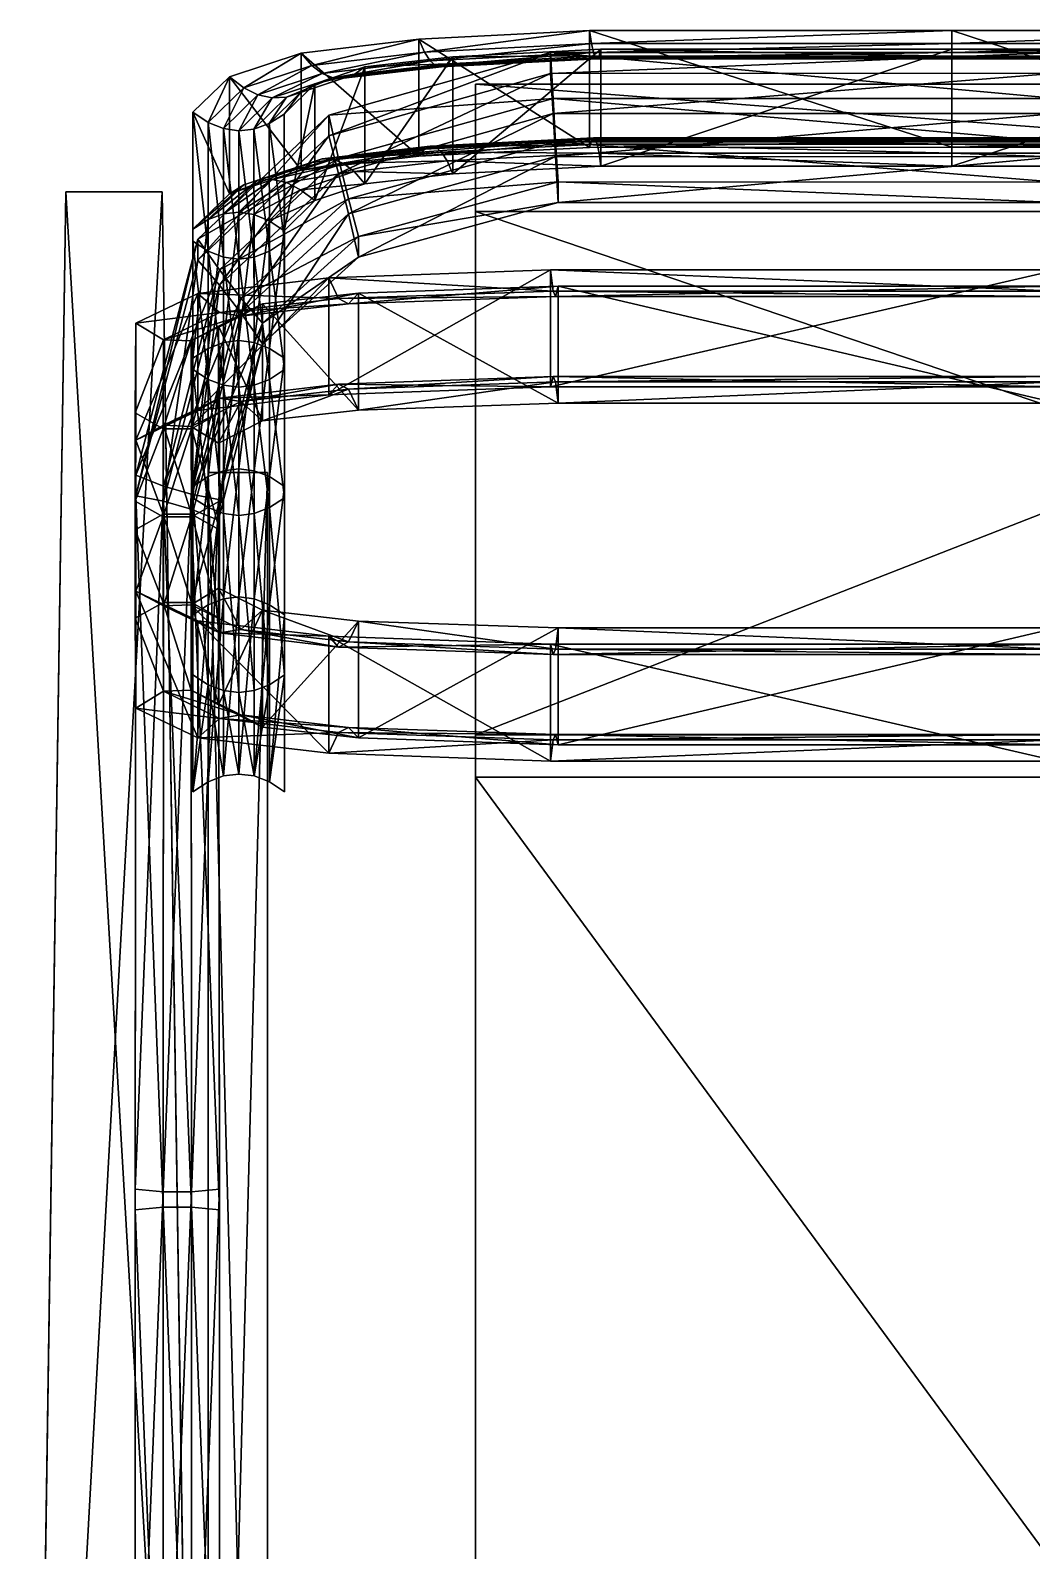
# Model space of a CAD drawing. Extents: x -0.5 to 84, y -53.4 to 26.8.
# Drawn here: x 26.74 to 34.77, y 14.65 to 26.84 of the extents above; entities that cross this region are included whole.
import ezdxf

# ---------------------------------------------------------------- set-up
doc = ezdxf.new("R2010")
doc.units = 0
doc.layers.add('DECKCHAIR', color=7, linetype='CONTINUOUS')

msp = doc.modelspace()

# ---------------------------------------------------------------- meshes
at = {"layer": 'DECKCHAIR', "color": 7}
mesh = msp.add_polyface(dxfattribs=at)
corners = [(30.954, 25.945, -24.991), (30.934, 26.292, -25.043), (29.213, 25.811, -24.971), (29.292, 25.486, -24.922), (30.914, 26.659, -24.987), (29.133, 26.157, -24.912), (30.914, 26.493, -25.78), (29.133, 25.992, -25.705), (30.934, 26.171, -25.622), (29.213, 25.69, -25.55), (30.954, 25.825, -25.57), (29.292, 25.365, -25.502), (28.777, 25.229, -3.116), (28.777, 26.166, -3.256), (29.022, 26.41, -2.088), (28.908, 26.34, -2.032), (28.565, 25.636, -1.787), (29.168, 25.804, -1.059), (29.082, 25.807, -0.969), (29.022, 25.472, -1.948), (29.423, 26.545, -1.439), (29.423, 25.608, -1.3), (29.338, 26.484, -1.341), (28.794, 26.302, -1.98), (29.253, 26.455, -1.246), (28.68, 26.296, -1.932), (29.168, 26.458, -1.157), (29.082, 26.492, -1.071), (28.565, 26.321, -1.889), (28.997, 26.557, -0.991), (28.912, 25.717, -0.776), (28.997, 25.777, -0.875), (29.901, 25.884, -0.365), (29.856, 25.828, -0.241), (29.947, 25.908, -0.484), (29.993, 25.9, -0.599), (29.253, 25.77, -1.144), (30.038, 25.861, -0.71), (29.338, 25.705, -1.224), (30.084, 25.79, -0.815), (30.13, 26.625, -1.055), (30.13, 25.688, -0.915), (30.084, 26.57, -0.931), (30.038, 26.546, -0.812), (29.993, 26.553, -0.697), (29.947, 26.593, -0.587), (29.901, 26.663, -0.481), (28.912, 26.654, -0.916), (29.856, 26.766, -0.381), (31.242, 25.953, -0.032), (31.227, 25.899, 0.099), (31.257, 25.976, -0.159), (31.272, 25.966, -0.282), (31.288, 25.925, -0.4), (31.303, 25.853, -0.513), (31.318, 26.687, -0.76), (31.303, 26.633, -0.629), (31.288, 26.61, -0.502), (31.272, 26.62, -0.379), (31.257, 26.661, -0.261), (31.242, 26.733, -0.148), (31.227, 26.837, -0.04)]
mesh.append_faces([[corners[k] for k in face] for face in [(0, 2, 3), (1, 5, 2), (4, 7, 5), (6, 9, 7), (13, 15, 14), (16, 17, 18), (19, 20, 21), (14, 22, 20), (15, 24, 22), (23, 26, 24), (25, 27, 26), (28, 29, 27), (30, 32, 33), (31, 34, 32), (18, 35, 34), (17, 37, 35), (36, 39, 37), (21, 40, 41), (20, 42, 40), (22, 43, 42), (24, 44, 43), (26, 45, 44), (27, 46, 45), (29, 48, 46), (47, 33, 48), (33, 49, 50), (48, 50, 61)]], dxfattribs={"vtx0": -1, "color": 7})
mesh.append_faces([[corners[k] for k in face] for face in [(0, 1, 2), (1, 4, 5), (4, 6, 7), (6, 8, 9), (8, 10, 11), (12, 13, 14), (19, 14, 20), (14, 15, 22), (15, 23, 24), (23, 25, 26), (30, 31, 32), (31, 18, 34), (18, 17, 35), (17, 36, 37), (36, 38, 39), (21, 20, 40), (20, 22, 42), (22, 24, 43), (24, 26, 44), (26, 27, 45), (27, 29, 46), (29, 47, 48), (47, 30, 33), (33, 32, 49), (32, 34, 51), (34, 35, 52), (35, 37, 53), (37, 39, 54), (41, 40, 55), (40, 42, 56), (42, 43, 57), (43, 44, 58), (44, 45, 59), (45, 46, 60), (46, 48, 61), (48, 33, 50)]], dxfattribs={"vtx2": -1, "color": 7})
mesh = msp.add_polyface(dxfattribs=at)
corners = [(34.979, 25.621, -24.832), (30.954, 25.945, -24.991), (30.974, 25.623, -24.833), (34.979, 25.945, -24.991), (30.934, 26.292, -25.043), (34.979, 26.292, -25.043), (34.979, 26.661, -24.987), (30.914, 26.659, -24.987), (34.979, 26.495, -25.78), (30.914, 26.493, -25.78), (30.934, 26.171, -25.622), (34.979, 26.172, -25.622), (30.954, 25.825, -25.57), (34.979, 25.824, -25.57), (30.974, 25.458, -25.626), (34.979, 25.456, -25.625), (30.974, 23.848, -36.924), (30.954, 24.018, -37.114), (34.979, 24.018, -37.113), (30.934, 24.062, -37.322), (34.979, 24.062, -37.323), (30.914, 23.979, -37.549), (34.979, 23.979, -37.551), (30.914, 24.916, -37.409), (34.979, 24.917, -37.411), (30.934, 24.747, -37.22), (34.979, 24.747, -37.221), (30.954, 24.703, -37.011), (34.979, 24.703, -37.011), (30.974, 24.786, -36.785), (34.979, 24.786, -36.783), (34.979, 23.848, -36.923), (34.979, 21.914, -23.012), (30.934, 21.832, -23.24), (30.914, 21.915, -23.013), (34.979, 21.832, -23.24), (30.954, 21.875, -23.449), (34.979, 21.875, -23.449), (30.974, 22.045, -23.638), (34.979, 22.045, -23.639), (30.974, 21.107, -23.778), (29.901, 25.884, -0.365), (31.257, 25.976, -0.159), (31.242, 25.953, -0.032), (29.947, 25.908, -0.484), (31.272, 25.966, -0.282), (29.993, 25.9, -0.599), (31.288, 25.925, -0.4), (30.038, 25.861, -0.71), (31.303, 25.853, -0.513), (30.084, 25.79, -0.815), (31.318, 25.749, -0.621), (30.13, 25.688, -0.915), (31.318, 26.687, -0.76), (30.13, 26.625, -1.055), (31.303, 26.633, -0.629), (30.084, 26.57, -0.931), (31.288, 26.61, -0.502), (30.038, 26.546, -0.812), (31.272, 26.62, -0.379), (29.993, 26.553, -0.697), (31.257, 26.661, -0.261), (29.947, 26.593, -0.587), (31.242, 26.733, -0.148), (29.901, 26.663, -0.481), (31.227, 26.837, -0.04), (31.227, 25.899, 0.099), (34.134, 25.954, -0.03), (34.134, 25.9, 0.102), (34.134, 25.976, -0.158), (34.134, 25.966, -0.282), (34.134, 25.925, -0.401), (34.134, 25.853, -0.515), (34.134, 25.748, -0.623), (34.134, 26.686, -0.763), (34.134, 26.632, -0.631), (34.134, 26.61, -0.503), (34.134, 26.62, -0.379), (34.134, 26.661, -0.26), (34.134, 26.733, -0.146), (34.134, 26.837, -0.038)]
mesh.append_faces([[corners[k] for k in face] for face in [(0, 1, 2), (3, 4, 1), (5, 7, 4), (6, 9, 7), (8, 10, 9), (11, 12, 10), (13, 14, 12), (15, 2, 14), (21, 24, 22), (32, 33, 34), (35, 36, 33), (37, 38, 36), (39, 40, 38), (41, 42, 43), (44, 45, 42), (46, 47, 45), (48, 49, 47), (50, 51, 49), (52, 53, 51), (54, 55, 53), (56, 57, 55), (58, 59, 57), (60, 61, 59), (62, 63, 61), (64, 65, 63), (66, 67, 68), (43, 69, 67), (42, 70, 69), (45, 71, 70), (47, 72, 71), (49, 73, 72), (51, 74, 73), (53, 75, 74), (55, 76, 75), (57, 77, 76), (59, 78, 77), (61, 79, 78), (63, 80, 79), (65, 68, 80)]], dxfattribs={"vtx0": -1, "color": 7})
mesh.append_faces([[corners[k] for k in face] for face in [(5, 6, 7), (6, 8, 9), (16, 17, 18), (17, 19, 20), (19, 21, 22), (21, 23, 24), (23, 25, 26), (25, 27, 28), (27, 29, 30), (29, 16, 31), (66, 43, 67), (43, 42, 69), (42, 45, 70), (45, 47, 71), (47, 49, 72), (49, 51, 73), (51, 53, 74), (53, 55, 75), (55, 57, 76), (57, 59, 77), (59, 61, 78), (61, 63, 79), (63, 65, 80), (65, 66, 68)]], dxfattribs={"vtx2": -1, "color": 7})
mesh = msp.add_polyface(dxfattribs=at)
corners = [(39.013, 25.621, -24.832), (34.979, 25.945, -24.991), (34.979, 25.621, -24.832), (39.013, 25.945, -24.991), (34.979, 26.292, -25.043), (39.013, 26.292, -25.043), (34.979, 26.661, -24.987), (39.013, 26.661, -24.987), (34.979, 26.495, -25.78), (39.013, 26.495, -25.78), (34.979, 26.172, -25.622), (39.013, 26.172, -25.622), (34.979, 25.824, -25.57), (39.013, 25.824, -25.57), (34.979, 25.456, -25.625), (39.013, 25.456, -25.625), (30.954, 25.945, -24.991), (30.934, 26.292, -25.043), (30.934, 26.171, -25.622), (30.954, 25.825, -25.57), (30.974, 25.458, -25.626), (30.974, 25.623, -24.833), (30.974, 23.848, -36.924), (34.979, 24.018, -37.113), (34.979, 23.848, -36.923), (30.954, 24.018, -37.114), (34.979, 24.062, -37.323), (30.934, 24.062, -37.322), (34.979, 23.979, -37.551), (30.914, 24.916, -37.409), (34.979, 24.747, -37.221), (34.979, 24.917, -37.411), (30.934, 24.747, -37.22), (34.979, 24.703, -37.011), (30.954, 24.703, -37.011), (34.979, 24.786, -36.783), (30.974, 24.786, -36.785), (39.013, 24.018, -37.113), (39.013, 24.062, -37.323), (39.013, 23.979, -37.551), (39.013, 24.917, -37.411), (39.013, 24.747, -37.221), (39.013, 24.703, -37.011), (39.013, 23.848, -36.923), (39.013, 21.914, -23.012), (34.979, 21.832, -23.24), (34.979, 21.914, -23.012), (39.013, 21.832, -23.24), (34.979, 21.875, -23.449), (39.013, 21.875, -23.449), (34.979, 22.045, -23.639), (39.013, 22.045, -23.639), (34.979, 21.108, -23.779), (34.979, 20.977, -23.152), (30.914, 21.915, -23.013), (30.934, 21.832, -23.24), (30.954, 21.875, -23.449), (30.974, 22.045, -23.638), (34.134, 25.9, 0.102), (34.134, 25.954, -0.03), (36.996, 25.954, -0.03), (36.996, 25.9, 0.102), (34.134, 25.976, -0.158), (36.996, 25.976, -0.158), (34.134, 25.966, -0.282), (36.996, 25.966, -0.282), (34.134, 25.925, -0.401), (36.996, 25.925, -0.401), (34.134, 25.853, -0.515), (36.996, 25.853, -0.515), (34.134, 25.748, -0.623), (36.996, 25.748, -0.623), (34.134, 26.686, -0.763), (36.996, 26.686, -0.763), (34.134, 26.632, -0.631), (36.996, 26.632, -0.631), (34.134, 26.61, -0.503), (36.996, 26.61, -0.503), (34.134, 26.62, -0.379), (36.996, 26.62, -0.379), (34.134, 26.661, -0.26), (36.996, 26.661, -0.26), (34.134, 26.733, -0.146), (36.996, 26.733, -0.146), (34.134, 26.837, -0.038), (36.996, 26.837, -0.038)]
mesh.append_faces([[corners[k] for k in face] for face in [(0, 1, 2), (3, 4, 1), (5, 6, 4), (7, 8, 6), (9, 10, 8), (11, 12, 10), (13, 14, 12), (15, 2, 14), (22, 23, 24), (25, 26, 23), (27, 28, 26), (29, 30, 31), (32, 33, 30), (34, 35, 33), (36, 24, 35), (44, 45, 46), (47, 48, 45), (49, 50, 48), (51, 52, 50), (58, 60, 61), (59, 63, 60), (62, 65, 63), (64, 67, 65), (66, 69, 67), (68, 71, 69), (70, 73, 71), (72, 75, 73), (74, 77, 75), (76, 79, 77), (78, 81, 79), (80, 83, 81), (82, 85, 83), (84, 61, 85)]], dxfattribs={"vtx0": -1, "color": 7})
mesh.append_faces([[corners[k] for k in face] for face in [(2, 1, 16), (1, 4, 17), (8, 10, 18), (10, 12, 19), (12, 14, 20), (14, 2, 21), (24, 23, 37), (23, 26, 38), (26, 28, 39), (28, 31, 40), (31, 30, 41), (30, 33, 42), (35, 24, 43), (53, 46, 54), (46, 45, 55), (45, 48, 56), (48, 50, 57), (58, 59, 60), (59, 62, 63), (62, 64, 65), (64, 66, 67), (66, 68, 69), (68, 70, 71), (70, 72, 73), (72, 74, 75), (74, 76, 77), (76, 78, 79), (78, 80, 81), (80, 82, 83), (82, 84, 85), (84, 58, 61)]], dxfattribs={"vtx2": -1, "color": 7})
mesh = msp.add_polyface(dxfattribs=at)
corners = [(29.292, 25.486, -24.922), (28.256, 24.916, -24.837), (28.429, 24.691, -24.804), (29.213, 25.811, -24.971), (29.133, 26.157, -24.912), (28.084, 25.162, -24.764), (29.133, 25.992, -25.705), (28.084, 24.996, -25.557), (28.256, 24.795, -25.417), (29.213, 25.69, -25.55), (28.429, 24.571, -25.383), (27.798, 25.543, -13.341), (27.798, 25.543, -14.333), (27.024, 25.543, -14.333), (27.024, 25.543, -13.341), (28.042, 24.208, -8.011), (28.166, 25.321, -3.066), (28.044, 25.244, -3.041), (28.165, 24.287, -8.023), (28.288, 25.365, -3.085), (28.288, 24.334, -8.03), (28.411, 25.379, -3.1), (28.411, 24.35, -8.032), (28.533, 25.36, -3.11), (28.534, 24.334, -8.03), (28.656, 25.31, -3.116), (28.657, 24.287, -8.023), (28.777, 25.229, -3.116), (28.779, 24.208, -8.011), (28.779, 25.146, -8.151), (28.777, 26.166, -3.256), (28.657, 25.067, -8.139), (28.656, 26.09, -3.232), (28.534, 25.019, -8.132), (28.533, 26.045, -3.212), (28.411, 25.004, -8.129), (28.411, 26.032, -3.197), (28.288, 25.019, -8.132), (28.288, 26.05, -3.187), (28.165, 25.067, -8.139), (28.166, 26.1, -3.182), (28.042, 25.146, -8.151), (28.044, 26.182, -3.181), (28.451, 25.598, -1.735), (28.338, 25.528, -1.679), (28.565, 25.636, -1.787), (28.68, 25.642, -1.835), (28.794, 25.617, -1.877), (28.908, 25.56, -1.915), (28.908, 26.34, -2.032), (28.794, 26.302, -1.98), (28.68, 26.296, -1.932), (28.565, 26.321, -1.889), (28.451, 26.378, -1.852), (28.338, 26.466, -1.819), (28.997, 25.777, -0.875), (28.912, 25.717, -0.776), (29.082, 25.807, -0.969), (29.168, 25.804, -1.059), (29.082, 26.492, -1.071), (28.997, 26.557, -0.991), (28.912, 26.654, -0.916)]
mesh.append_faces([[corners[k] for k in face] for face in [(0, 1, 2), (3, 5, 1), (4, 7, 5), (6, 8, 7), (9, 10, 8), (11, 13, 14), (15, 16, 17), (18, 19, 16), (20, 21, 19), (22, 23, 21), (24, 25, 23), (26, 27, 25), (28, 30, 27), (29, 32, 30), (31, 34, 32), (33, 36, 34), (35, 38, 36), (37, 40, 38), (39, 42, 40), (41, 17, 42), (17, 43, 44), (16, 45, 43), (19, 46, 45), (21, 47, 46), (23, 48, 47), (32, 50, 49), (34, 51, 50), (36, 52, 51), (38, 53, 52), (40, 54, 53), (42, 44, 54), (44, 55, 56), (53, 61, 60), (54, 56, 61)]], dxfattribs={"vtx0": -1, "color": 7})
mesh.append_faces([[corners[k] for k in face] for face in [(3, 4, 5), (4, 6, 7), (11, 12, 13), (28, 29, 30), (29, 31, 32), (31, 33, 34), (33, 35, 36), (35, 37, 38), (37, 39, 40), (39, 41, 42), (41, 15, 17), (17, 16, 43), (16, 19, 45), (19, 21, 46), (21, 23, 47), (23, 25, 48), (30, 32, 49), (32, 34, 50), (34, 36, 51), (36, 38, 52), (38, 40, 53), (40, 42, 54), (42, 17, 44), (44, 43, 55), (43, 45, 57), (45, 46, 58), (51, 52, 59), (52, 53, 60), (53, 54, 61), (54, 44, 56)]], dxfattribs={"vtx2": -1, "color": 7})
mesh = msp.add_polyface(dxfattribs=at)
corners = [(30.974, 25.623, -24.833), (30.954, 25.945, -24.991), (29.292, 25.486, -24.922), (29.372, 25.184, -24.767), (30.934, 26.171, -25.622), (29.292, 25.365, -25.502), (29.213, 25.69, -25.55), (30.954, 25.825, -25.57), (30.974, 25.458, -25.626), (29.372, 25.019, -25.56), (28.429, 24.691, -24.804), (29.213, 25.811, -24.971), (28.256, 24.916, -24.837), (29.133, 25.992, -25.705), (28.256, 24.795, -25.417), (28.429, 24.571, -25.383), (28.601, 24.325, -25.457), (28.601, 24.49, -24.664), (28.601, 23.706, -36.241), (29.292, 23.96, -36.836), (29.372, 23.793, -36.66), (28.429, 23.86, -36.357), (29.213, 24.001, -37.032), (28.256, 23.889, -36.492), (29.133, 23.916, -37.247), (28.084, 24.728, -36.506), (29.213, 24.686, -36.93), (29.133, 24.853, -37.107), (28.256, 24.574, -36.39), (29.292, 24.645, -36.734), (28.429, 24.545, -36.255), (29.372, 24.731, -36.52), (28.601, 24.644, -36.101), (30.954, 24.018, -37.114), (30.974, 23.848, -36.924), (30.934, 24.062, -37.322), (30.914, 23.979, -37.549), (30.914, 24.916, -37.409), (30.934, 24.747, -37.22), (30.954, 24.703, -37.011), (30.974, 24.786, -36.785), (30.914, 20.977, -23.153), (30.914, 21.915, -23.013), (29.133, 21.978, -23.316), (30.934, 21.832, -23.24), (29.213, 21.892, -23.53), (30.954, 21.875, -23.449), (29.292, 21.933, -23.726), (30.974, 22.045, -23.638), (29.372, 22.1, -23.903), (29.372, 21.163, -24.043), (28.256, 22.005, -24.07), (28.429, 22.033, -24.206), (28.601, 22.187, -24.322), (28.601, 21.25, -24.461), (28.656, 25.31, -3.116), (28.777, 25.229, -3.116), (29.022, 25.472, -1.948), (28.908, 25.56, -1.915), (29.022, 26.41, -2.088), (28.451, 25.598, -1.735), (29.082, 25.807, -0.969), (28.997, 25.777, -0.875), (28.68, 25.642, -1.835), (28.794, 25.617, -1.877), (29.253, 25.77, -1.144), (29.168, 25.804, -1.059), (29.338, 25.705, -1.224), (29.423, 25.608, -1.3), (30.13, 25.688, -0.915), (30.084, 25.79, -0.815), (31.318, 25.749, -0.621)]
mesh.append_faces([[corners[k] for k in face] for face in [(0, 2, 3), (4, 5, 6), (7, 9, 5), (8, 3, 9), (9, 17, 16), (18, 19, 20), (21, 22, 19), (23, 24, 22), (25, 26, 27), (28, 29, 26), (30, 31, 29), (32, 20, 31), (20, 33, 34), (19, 35, 33), (22, 36, 35), (24, 37, 36), (27, 38, 37), (26, 39, 38), (29, 40, 39), (31, 34, 40), (42, 45, 43), (44, 47, 45), (46, 49, 47), (48, 50, 49), (49, 54, 53), (55, 57, 58), (56, 59, 57), (60, 61, 62), (63, 65, 66), (64, 67, 65), (58, 68, 67), (67, 69, 70)]], dxfattribs={"vtx0": -1, "color": 7})
mesh.append_faces([[corners[k] for k in face] for face in [(0, 1, 2), (7, 8, 9), (8, 0, 3), (3, 2, 10), (2, 11, 12), (13, 6, 14), (6, 5, 15), (5, 9, 16), (9, 3, 17), (32, 18, 20), (20, 19, 33), (19, 22, 35), (22, 24, 36), (24, 27, 37), (27, 26, 38), (26, 29, 39), (29, 31, 40), (31, 20, 34), (41, 42, 43), (42, 44, 45), (44, 46, 47), (46, 48, 49), (43, 45, 51), (45, 47, 52), (47, 49, 53), (55, 56, 57), (63, 64, 65), (64, 58, 67), (58, 57, 68), (67, 68, 69), (70, 69, 71)]], dxfattribs={"vtx2": -1, "color": 7})
mesh = msp.add_polyface(dxfattribs=at)
corners = [(30.312, 21.189, -22.501), (30.312, 2.454, -22.355), (30.312, 2.663, -21.353), (30.312, 20.848, -22.309), (30.312, 26.406, -0.055), (30.312, 25.386, 0.233), (43.679, 25.386, 0.233), (43.679, 26.406, -0.055), (43.679, 20.848, -22.309), (43.679, 2.663, -21.353), (43.679, 2.454, -22.355), (43.679, 21.189, -22.501)]
mesh.append_faces([[corners[k] for k in face] for face in [(4, 3, 5), (4, 6, 7), (5, 8, 6), (3, 9, 8), (2, 10, 9), (1, 11, 10), (0, 7, 11)]], dxfattribs={"vtx0": -1, "color": 7})
mesh.append_faces([[corners[k] for k in face] for face in [(0, 2, 3), (8, 11, 7)]], dxfattribs={"vtx0": -1, "vtx2": -1, "color": 7})
mesh.append_faces([[corners[k] for k in face] for face in [(6, 8, 7)]], dxfattribs={"vtx1": -1, "color": 7})
mesh.append_faces([[corners[k] for k in face] for face in [(4, 0, 3), (8, 9, 11)]], dxfattribs={"vtx1": -1, "vtx2": -1, "color": 7})
mesh.append_faces([[corners[k] for k in face] for face in [(0, 1, 2), (4, 5, 6), (5, 3, 8), (3, 2, 9), (2, 1, 10), (1, 0, 11), (0, 4, 7), (9, 10, 11)]], dxfattribs={"vtx2": -1, "color": 7})
mesh = msp.add_polyface(dxfattribs=at)
corners = [(27.087, 8.139, -15.042), (26.949, 8.186, -15.049), (26.949, 7.63, -14.966), (27.639, 7.677, -14.973), (27.776, 8.186, -15.049), (27.639, 8.139, -15.042), (27.224, 8.111, -15.037), (27.224, 7.705, -14.977), (27.501, 7.705, -14.977), (27.501, 8.111, -15.037), (27.363, 8.102, -15.036), (27.363, 7.714, -14.978), (28.25, 23.076, -24.453), (28.031, 17.522, -23.735), (28.256, 17.544, -23.628), (28.029, 23.118, -24.569), (27.805, 17.522, -23.735), (27.807, 23.183, -24.579), (27.58, 17.544, -23.628), (27.586, 23.27, -24.482), (27.58, 17.378, -24.421), (27.586, 23.105, -25.275), (27.805, 17.401, -24.314), (27.807, 23.062, -25.158), (28.031, 17.401, -24.314), (28.029, 22.997, -25.149), (28.256, 17.378, -24.421), (28.25, 22.91, -25.246), (28.031, 11.893, -22.895), (28.256, 11.915, -22.789), (27.805, 11.893, -22.895), (27.58, 11.915, -22.789), (27.58, 11.75, -23.581), (27.805, 11.772, -23.475), (28.031, 11.772, -23.475), (28.256, 11.75, -23.581), (28.029, 6.296, -22.061), (28.25, 6.383, -21.964), (27.807, 6.231, -22.051), (27.586, 6.189, -21.935), (27.586, 6.023, -22.728), (27.807, 6.11, -22.631), (28.029, 6.175, -22.64), (28.25, 6.218, -22.757), (28.083, 6.446, -15.608), (27.798, 25.543, -14.333), (28.063, 7.786, -13.341), (27.024, 25.543, -13.341), (26.759, 7.786, -13.341), (26.739, 6.446, -15.608), (27.024, 25.543, -14.333), (28.643, 5.555, -22.165), (28.643, 5.555, -22.859), (28.643, 23.292, -22.859), (28.643, 23.292, -22.165), (28.165, 23.292, -22.165), (28.165, 5.555, -22.165), (28.165, 5.555, -22.859), (28.165, 23.292, -22.859)]
mesh.append_faces([[corners[k] for k in face] for face in [(12, 13, 14), (15, 16, 13), (17, 18, 16), (19, 20, 18), (21, 22, 20), (23, 24, 22), (25, 26, 24), (27, 14, 26), (14, 28, 29), (13, 30, 28), (16, 31, 30), (18, 32, 31), (20, 33, 32), (22, 34, 33), (24, 35, 34), (26, 29, 35), (29, 36, 37), (28, 38, 36), (30, 39, 38), (31, 40, 39), (32, 41, 40), (33, 42, 41), (34, 43, 42), (35, 37, 43), (46, 47, 48), (45, 49, 50), (51, 55, 56), (53, 57, 58), (58, 56, 55)]], dxfattribs={"vtx0": -1, "color": 7})
mesh.append_faces([[corners[k] for k in face] for face in [(6, 11, 10)]], dxfattribs={"vtx0": -1, "vtx1": -1, "color": 7})
mesh.append_faces([[corners[k] for k in face] for face in [(3, 4, 5), (8, 5, 9), (8, 9, 10), (6, 7, 11), (48, 50, 49)]], dxfattribs={"vtx0": -1, "vtx2": -1, "color": 7})
mesh.append_faces([[corners[k] for k in face] for face in [(54, 51, 53)]], dxfattribs={"vtx1": -1, "color": 7})
mesh.append_faces([[corners[k] for k in face] for face in [(6, 0, 7), (8, 3, 5), (11, 8, 10), (44, 45, 46)]], dxfattribs={"vtx1": -1, "vtx2": -1, "color": 7})
mesh.append_faces([[corners[k] for k in face] for face in [(0, 1, 2), (14, 13, 28), (13, 16, 30), (16, 18, 31), (18, 20, 32), (20, 22, 33), (22, 24, 34), (24, 26, 35), (26, 14, 29), (29, 28, 36), (28, 30, 38), (30, 31, 39), (31, 32, 40), (32, 33, 41), (33, 34, 42), (34, 35, 43), (35, 29, 37), (45, 44, 49), (48, 47, 50), (51, 52, 53), (51, 54, 55), (53, 52, 57), (58, 57, 56)]], dxfattribs={"vtx2": -1, "color": 7})
mesh = msp.add_polyface(dxfattribs=at)
corners = [(28.25, 23.076, -24.453), (28.029, 23.118, -24.569), (28.031, 17.522, -23.735), (27.807, 23.183, -24.579), (27.805, 17.522, -23.735), (27.586, 23.27, -24.482), (27.58, 17.544, -23.628), (27.586, 23.105, -25.275), (27.58, 17.378, -24.421), (27.807, 23.062, -25.158), (27.805, 17.401, -24.314), (28.029, 22.997, -25.149), (28.031, 17.401, -24.314), (28.25, 22.91, -25.246), (28.256, 17.378, -24.421), (28.256, 17.544, -23.628), (27.798, 25.543, -14.333), (27.798, 25.543, -13.341), (28.063, 7.786, -13.341), (27.024, 25.543, -13.341), (39.013, 21.108, -23.779), (34.979, 21.19, -23.552), (34.979, 21.108, -23.779), (39.013, 21.19, -23.552), (34.979, 21.147, -23.342), (39.013, 21.147, -23.342), (34.979, 20.977, -23.152), (39.013, 20.977, -23.152), (39.013, 21.914, -23.012), (34.979, 21.914, -23.012), (30.954, 21.19, -23.551), (30.974, 21.107, -23.778), (30.934, 21.147, -23.342), (30.914, 20.977, -23.153), (30.914, 21.915, -23.013), (34.979, 22.045, -23.639), (29.292, 21.248, -23.829), (29.372, 21.163, -24.043), (29.213, 21.207, -23.632), (29.133, 21.04, -23.456), (29.133, 21.978, -23.316), (30.974, 22.045, -23.638), (28.429, 21.348, -24.308), (28.601, 21.25, -24.461), (28.256, 21.32, -24.172), (28.084, 21.165, -24.056), (28.084, 22.103, -23.917), (29.372, 22.1, -23.903), (28.029, 21.546, -25.257), (28.25, 21.428, -25.315), (27.807, 21.538, -25.218), (27.586, 21.403, -25.198), (28.042, 20.731, -24.685), (28.042, 21.669, -24.825), (28.165, 21.59, -24.814), (28.165, 20.81, -24.697), (28.779, 21.669, -24.825), (28.779, 20.731, -24.685), (28.657, 20.81, -24.697), (28.657, 21.59, -24.814), (28.288, 20.858, -24.704), (28.288, 21.543, -24.806), (28.534, 20.858, -24.704), (28.534, 21.543, -24.806), (28.411, 21.527, -24.804), (28.411, 20.873, -24.707), (28.165, 22.23, -17.886), (28.288, 22.278, -17.894), (28.411, 22.294, -17.896), (28.534, 22.278, -17.894), (28.657, 22.23, -17.886), (28.779, 22.151, -17.875), (28.042, 22.151, -17.875)]
mesh.append_faces([[corners[k] for k in face] for face in [(20, 21, 22), (23, 24, 21), (25, 26, 24), (27, 29, 26), (22, 30, 31), (21, 32, 30), (24, 33, 32), (26, 34, 33), (31, 36, 37), (30, 38, 36), (32, 39, 38), (33, 40, 39), (37, 42, 43), (36, 44, 42), (38, 45, 44), (39, 46, 45), (43, 48, 49), (42, 50, 48), (44, 51, 50)]], dxfattribs={"vtx0": -1, "color": 7})
mesh.append_faces([[corners[k] for k in face] for face in [(64, 65, 61)]], dxfattribs={"vtx0": -1, "vtx1": -1, "color": 7})
mesh.append_faces([[corners[k] for k in face] for face in [(60, 54, 61), (59, 58, 62), (64, 62, 65)]], dxfattribs={"vtx0": -1, "vtx2": -1, "color": 7})
mesh.append_faces([[corners[k] for k in face] for face in [(55, 52, 54), (59, 56, 58), (60, 55, 54), (63, 59, 62), (64, 63, 62), (65, 60, 61)]], dxfattribs={"vtx1": -1, "vtx2": -1, "color": 7})
mesh.append_faces([[corners[k] for k in face] for face in [(0, 1, 2), (1, 3, 4), (3, 5, 6), (5, 7, 8), (7, 9, 10), (9, 11, 12), (11, 13, 14), (13, 0, 15), (16, 17, 18), (18, 17, 19), (27, 28, 29), (22, 21, 30), (21, 24, 32), (24, 26, 33), (35, 22, 31), (31, 30, 36), (30, 32, 38), (32, 33, 39), (41, 31, 37), (37, 36, 42), (36, 38, 44), (38, 39, 45), (47, 37, 43), (43, 42, 48), (42, 44, 50), (44, 45, 51), (52, 53, 54), (56, 57, 58), (52, 55, 66), (55, 60, 67), (60, 65, 68), (65, 62, 69), (62, 58, 70), (58, 57, 71), (53, 52, 72)]], dxfattribs={"vtx2": -1, "color": 7})
mesh = msp.add_polyface(dxfattribs=at)
corners = [(29.372, 25.184, -24.767), (28.429, 24.691, -24.804), (28.601, 24.49, -24.664), (29.292, 25.365, -25.502), (28.601, 24.325, -25.457), (28.429, 24.571, -25.383), (28.029, 23.118, -24.569), (28.256, 24.916, -24.837), (27.807, 23.183, -24.579), (28.084, 25.162, -24.764), (27.586, 23.27, -24.482), (28.084, 24.996, -25.557), (27.586, 23.105, -25.275), (28.256, 24.795, -25.417), (27.807, 23.062, -25.158), (28.029, 22.997, -25.149), (28.25, 22.91, -25.246), (28.25, 23.076, -24.453), (27.586, 23.552, -35.505), (27.586, 24.49, -35.365), (28.084, 24.728, -36.506), (28.084, 23.79, -36.646), (27.807, 24.356, -35.344), (28.256, 24.574, -36.39), (28.029, 24.347, -35.305), (28.429, 24.545, -36.255), (28.25, 24.466, -35.247), (28.601, 24.644, -36.101), (28.25, 23.528, -35.387), (28.601, 23.706, -36.241), (28.429, 23.86, -36.357), (29.292, 23.96, -36.836), (28.256, 23.889, -36.492), (29.213, 24.001, -37.032), (29.133, 23.916, -37.247), (29.133, 24.853, -37.107), (29.213, 24.686, -36.93), (29.292, 24.645, -36.734), (29.372, 24.731, -36.52), (27.58, 23.77, -31.91), (27.805, 23.643, -31.928), (28.031, 23.643, -31.928), (28.256, 23.77, -31.91), (28.042, 23.18, -12.943), (28.165, 24.287, -8.023), (28.042, 24.208, -8.011), (28.165, 23.259, -12.955), (28.288, 24.334, -8.03), (28.288, 23.306, -12.962), (28.411, 24.35, -8.032), (28.411, 23.322, -12.964), (28.534, 24.334, -8.03), (28.534, 23.306, -12.962), (28.657, 24.287, -8.023), (28.657, 23.259, -12.955), (28.779, 24.208, -8.011), (28.779, 23.18, -12.943), (28.779, 24.117, -13.083), (28.779, 25.146, -8.151), (28.657, 24.038, -13.071), (28.657, 25.067, -8.139), (28.534, 23.991, -13.064), (28.534, 25.019, -8.132), (28.411, 23.975, -13.061), (28.411, 25.004, -8.129), (28.288, 23.991, -13.064), (28.288, 25.019, -8.132), (28.165, 24.038, -13.071), (28.165, 25.067, -8.139), (28.042, 24.117, -13.083), (28.042, 25.146, -8.151), (28.166, 25.321, -3.066), (28.288, 25.365, -3.085), (28.411, 25.379, -3.1), (28.533, 25.36, -3.11), (28.656, 25.31, -3.116), (28.777, 25.229, -3.116)]
mesh.append_faces([[corners[k] for k in face] for face in [(0, 1, 2), (3, 4, 5), (9, 12, 10), (18, 20, 21), (19, 23, 20), (22, 25, 23), (24, 27, 25), (26, 29, 27), (21, 35, 34), (39, 22, 19), (40, 24, 22), (41, 26, 24), (42, 28, 26), (43, 44, 45), (46, 47, 44), (48, 49, 47), (50, 51, 49), (52, 53, 51), (54, 55, 53), (56, 58, 55), (57, 60, 58), (59, 62, 60), (61, 64, 62), (63, 66, 64), (65, 68, 66), (67, 70, 68), (69, 45, 70)]], dxfattribs={"vtx0": -1, "color": 7})
mesh.append_faces([[corners[k] for k in face] for face in [(2, 1, 6), (1, 7, 8), (7, 9, 10), (9, 11, 12), (11, 13, 14), (13, 5, 15), (5, 4, 16), (4, 2, 17), (18, 19, 20), (19, 22, 23), (22, 24, 25), (24, 26, 27), (26, 28, 29), (29, 30, 31), (30, 32, 33), (32, 21, 34), (21, 20, 35), (20, 23, 36), (23, 25, 37), (25, 27, 38), (39, 40, 22), (40, 41, 24), (41, 42, 26), (56, 57, 58), (57, 59, 60), (59, 61, 62), (61, 63, 64), (63, 65, 66), (65, 67, 68), (67, 69, 70), (45, 44, 71), (44, 47, 72), (47, 49, 73), (49, 51, 74), (51, 53, 75), (53, 55, 76)]], dxfattribs={"vtx2": -1, "color": 7})
mesh = msp.add_polyface(dxfattribs=at)
corners = [(28.601, 24.49, -24.664), (28.029, 23.118, -24.569), (28.25, 23.076, -24.453), (28.429, 24.691, -24.804), (27.807, 23.183, -24.579), (28.256, 24.916, -24.837), (27.586, 23.27, -24.482), (28.084, 24.996, -25.557), (27.807, 23.062, -25.158), (27.586, 23.105, -25.275), (28.256, 24.795, -25.417), (28.029, 22.997, -25.149), (28.429, 24.571, -25.383), (28.25, 22.91, -25.246), (28.601, 24.325, -25.457), (28.25, 23.528, -35.387), (28.029, 23.662, -35.407), (28.429, 23.86, -36.357), (28.601, 23.706, -36.241), (27.807, 23.671, -35.447), (28.256, 23.889, -36.492), (27.586, 23.552, -35.505), (28.084, 23.79, -36.646), (27.586, 22.341, -25.058), (27.805, 22.935, -28.532), (27.58, 23.061, -28.513), (27.58, 22.124, -28.653), (27.58, 23.77, -31.91), (27.58, 22.832, -32.049), (27.805, 23.643, -31.928), (28.031, 22.935, -28.532), (28.031, 23.643, -31.928), (28.256, 23.061, -28.513), (28.256, 23.77, -31.91), (28.256, 22.832, -32.049), (28.031, 22.958, -32.031), (27.805, 22.958, -32.031), (27.586, 24.49, -35.365), (28.042, 22.151, -17.875), (28.165, 23.259, -12.955), (28.042, 23.18, -12.943), (28.165, 22.23, -17.886), (28.288, 23.306, -12.962), (28.288, 22.278, -17.894), (28.411, 23.322, -12.964), (28.411, 22.294, -17.896), (28.534, 23.306, -12.962), (28.534, 22.278, -17.894), (28.657, 23.259, -12.955), (28.657, 22.23, -17.886), (28.779, 23.18, -12.943), (28.779, 22.151, -17.875), (28.779, 23.089, -18.015), (28.779, 24.117, -13.083), (28.657, 23.01, -18.003), (28.657, 24.038, -13.071), (28.534, 22.963, -17.996), (28.534, 23.991, -13.064), (28.411, 22.947, -17.993), (28.411, 23.975, -13.061), (28.288, 22.963, -17.996), (28.288, 23.991, -13.064), (28.165, 23.01, -18.003), (28.165, 24.038, -13.071), (28.042, 23.089, -18.015), (28.042, 24.117, -13.083), (28.165, 24.287, -8.023), (28.288, 24.334, -8.03), (28.411, 24.35, -8.032), (28.534, 24.334, -8.03), (28.657, 24.287, -8.023), (28.779, 24.208, -8.011), (28.042, 24.208, -8.011), (28.643, 23.292, -22.165), (28.643, 23.292, -22.859), (28.165, 23.292, -22.859), (28.165, 23.292, -22.165)]
mesh.append_faces([[corners[k] for k in face] for face in [(0, 1, 2), (3, 4, 1), (5, 6, 4), (7, 8, 9), (10, 11, 8), (12, 13, 11), (14, 2, 13), (15, 17, 18), (16, 20, 17), (19, 22, 20), (23, 24, 25), (26, 27, 28), (25, 29, 27), (24, 31, 29), (30, 33, 31), (32, 34, 33), (34, 16, 15), (35, 19, 16), (36, 21, 19), (28, 37, 21), (38, 39, 40), (41, 42, 39), (43, 44, 42), (45, 46, 44), (47, 48, 46), (49, 50, 48), (51, 53, 50), (52, 55, 53), (54, 57, 55), (56, 59, 57), (58, 61, 59), (60, 63, 61), (62, 65, 63), (64, 40, 65), (73, 75, 76)]], dxfattribs={"vtx0": -1, "color": 7})
mesh.append_faces([[corners[k] for k in face] for face in [(15, 16, 17), (16, 19, 20), (19, 21, 22), (26, 25, 27), (25, 24, 29), (24, 30, 31), (30, 32, 33), (34, 35, 16), (35, 36, 19), (36, 28, 21), (28, 27, 37), (33, 34, 15), (51, 52, 53), (52, 54, 55), (54, 56, 57), (56, 58, 59), (58, 60, 61), (60, 62, 63), (62, 64, 65), (64, 38, 40), (40, 39, 66), (39, 42, 67), (42, 44, 68), (44, 46, 69), (46, 48, 70), (48, 50, 71), (65, 40, 72), (73, 74, 75)]], dxfattribs={"vtx2": -1, "color": 7})
mesh = msp.add_polyface(dxfattribs=at)
corners = [(29.133, 21.04, -23.456), (29.133, 21.978, -23.316), (28.084, 22.103, -23.917), (28.256, 22.005, -24.07), (29.213, 21.892, -23.53), (28.429, 22.033, -24.206), (29.292, 21.933, -23.726), (28.601, 22.187, -24.322), (28.084, 21.165, -24.056), (27.586, 22.341, -25.058), (27.586, 21.403, -25.198), (27.807, 22.223, -25.116), (28.029, 22.231, -25.155), (28.25, 22.365, -25.175), (28.601, 21.25, -24.461), (28.25, 21.428, -25.315), (28.029, 21.546, -25.257), (28.031, 22.25, -28.634), (28.256, 22.124, -28.653), (27.807, 21.538, -25.218), (27.805, 22.25, -28.634), (27.58, 22.124, -28.653), (27.58, 23.061, -28.513), (27.805, 22.935, -28.532), (28.031, 22.935, -28.532), (28.256, 23.061, -28.513), (28.031, 22.958, -32.031), (28.256, 22.832, -32.049), (27.805, 22.958, -32.031), (27.58, 22.832, -32.049), (28.042, 20.731, -24.685), (28.165, 22.23, -17.886), (28.042, 22.151, -17.875), (28.165, 20.81, -24.697), (28.288, 22.278, -17.894), (28.288, 20.858, -24.704), (28.411, 22.294, -17.896), (28.411, 20.873, -24.707), (28.534, 22.278, -17.894), (28.534, 20.858, -24.704), (28.657, 22.23, -17.886), (28.657, 20.81, -24.697), (28.779, 22.151, -17.875), (28.779, 20.731, -24.685), (28.779, 21.669, -24.825), (28.779, 23.089, -18.015), (28.657, 21.59, -24.814), (28.657, 23.01, -18.003), (28.534, 21.543, -24.806), (28.534, 22.963, -17.996), (28.411, 21.527, -24.804), (28.411, 22.947, -17.993), (28.288, 21.543, -24.806), (28.288, 22.963, -17.996), (28.165, 21.59, -24.814), (28.165, 23.01, -18.003), (28.042, 21.669, -24.825), (28.042, 23.089, -18.015), (28.165, 23.259, -12.955), (28.288, 23.306, -12.962), (28.411, 23.322, -12.964), (28.534, 23.306, -12.962), (28.657, 23.259, -12.955), (28.779, 23.18, -12.943)]
mesh.append_faces([[corners[k] for k in face] for face in [(1, 3, 2), (4, 5, 3), (6, 7, 5), (8, 9, 10), (2, 11, 9), (3, 12, 11), (5, 13, 12), (7, 15, 13), (15, 17, 18), (16, 20, 17), (19, 21, 20), (10, 22, 21), (11, 24, 23), (12, 25, 24), (13, 18, 25), (18, 26, 27), (17, 28, 26), (20, 29, 28), (30, 31, 32), (33, 34, 31), (35, 36, 34), (37, 38, 36), (39, 40, 38), (41, 42, 40), (43, 45, 42), (44, 47, 45), (46, 49, 47), (48, 51, 49), (50, 53, 51), (52, 55, 53), (54, 57, 55), (56, 32, 57)]], dxfattribs={"vtx0": -1, "color": 7})
mesh.append_faces([[corners[k] for k in face] for face in [(0, 1, 2), (8, 2, 9), (2, 3, 11), (3, 5, 12), (5, 7, 13), (7, 14, 15), (15, 16, 17), (16, 19, 20), (19, 10, 21), (10, 9, 22), (9, 11, 23), (11, 12, 24), (12, 13, 25), (13, 15, 18), (18, 17, 26), (17, 20, 28), (20, 21, 29), (25, 18, 27), (43, 44, 45), (44, 46, 47), (46, 48, 49), (48, 50, 51), (50, 52, 53), (52, 54, 55), (54, 56, 57), (32, 31, 58), (31, 34, 59), (34, 36, 60), (36, 38, 61), (38, 40, 62), (40, 42, 63)]], dxfattribs={"vtx2": -1, "color": 7})

doc.saveas('drawing.dxf')
